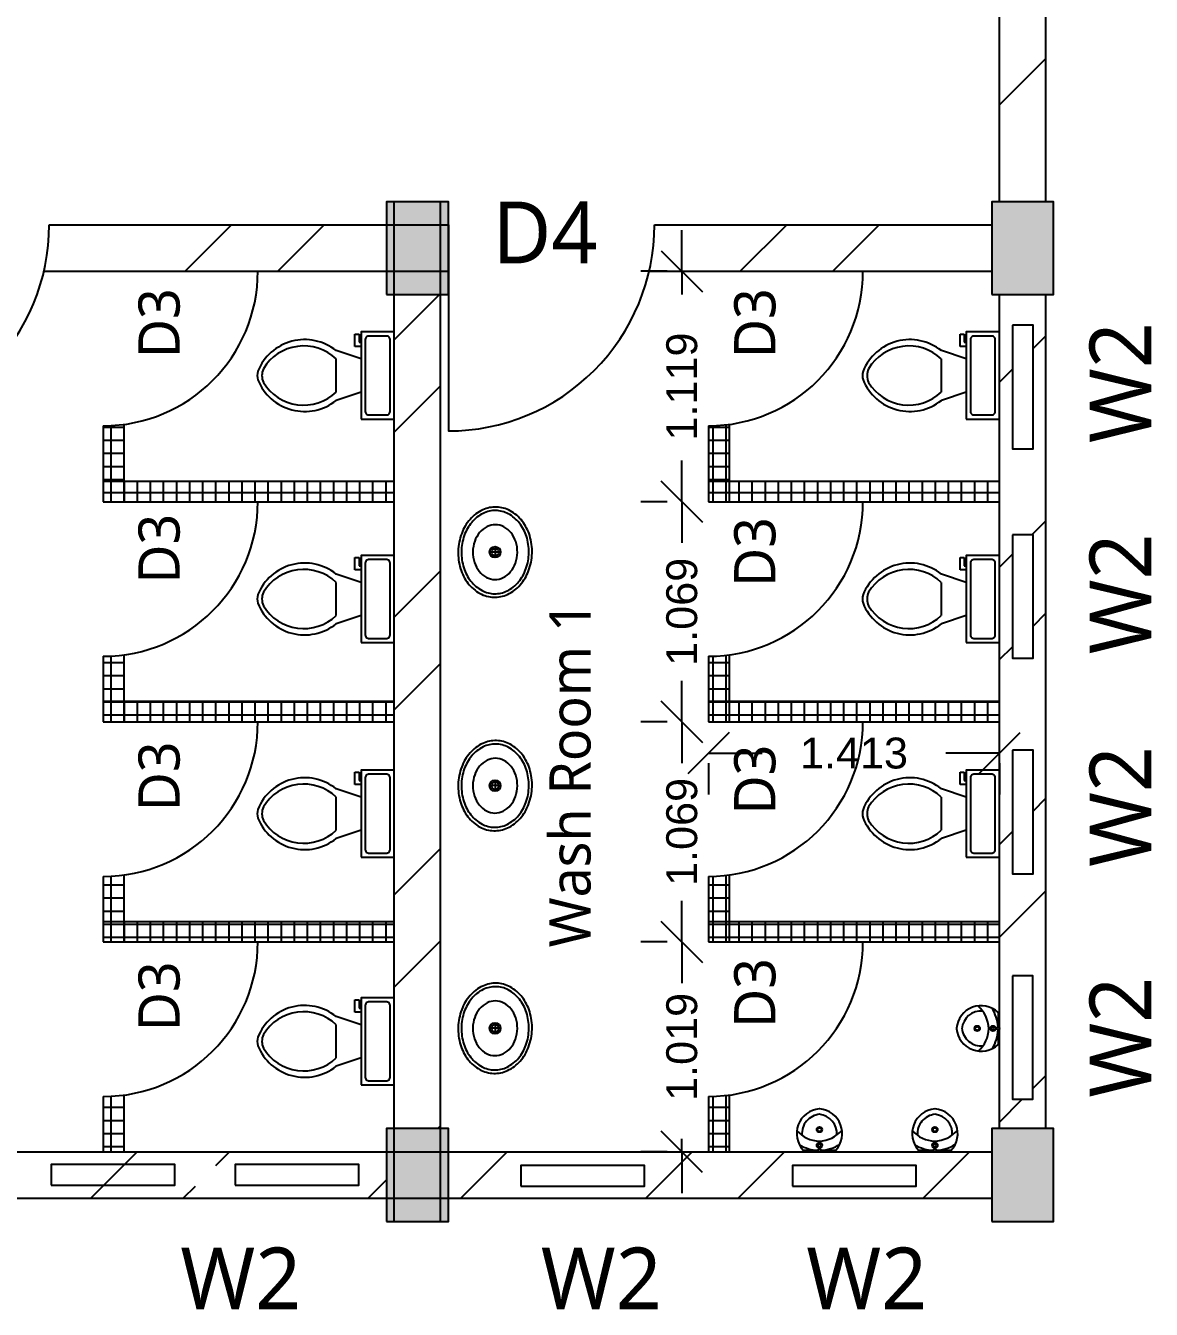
# Model space of a CAD drawing. Header units: millimetres. Extents: x 53849.2 to 53875.5, y 20238 to 20281.9.
# Drawn here: x 53869.12 to 53874.58, y 20266.68 to 20272.91 of the extents above; entities that cross this region are included whole.
import ezdxf

# ---------------------------------------------------------------- set-up
doc = ezdxf.new("R2010")
doc.units = ezdxf.units.MM
for name, color, linetype in [('Column', 240, 'Continuous'), ('Column hatch', 1, 'Continuous'), ('Doors', 90, 'Continuous'), ('Window', 50, 'Continuous')]:
    doc.layers.add(name, color=color, linetype=linetype)
doc.styles.add('Annotative', font='arial.ttf')
doc.dimstyles.new('Dim 2', dxfattribs={"dimtxt": 0.15, "dimasz": 0.2, "dimexe": 0.2, "dimexo": 0.2, "dimgap": 0.2, "dimtad": 0, "dimdec": 3, "dimdsep": 46, "dimtxsty": 'Annotative', "dimblk": 'OBLIQUE', "dimcen": 1, "dimadec": 0, "dimazin": 0, "dimtfac": 1, "dimtdec": 3, "dimtmove": 0, "dimatfit": 3, "dimfxl": 1, "dimarcsym": 0})
pattern_1 = [(45, (41942.4543, 14357.4627), (-0.67351921, 0.67351921), []), (45, (41942.9034, 14357.4627), (-0.67351921, 0.67351921), [])]

# ---------------------------------------------------------------- blocks, each defined once
blk = doc.blocks.new('Toilet - top')
for p, q in [((9.5, -6), (9.5, -2)), ((-10, -8.5), (-8, -8.5)), ((-10, -9.5), (-10, -8.5)), ((-8, -8.5), (-8, -8)), ((-7, -8), (-7, -9.5)), ((-4, -8), (-6, -14)), ((4, -8), (6, -14)), ((-7, -9.5), (-10, -9.5)), ((4, -14), (-4, -14))]:
    blk.add_line(p, q)
blk.add_lwpolyline([(10.5, -8), (10.5, 0), (-10.5, 0), (-10.5, -8)], close=True)
for points in [[(-9.5, -2), (-9.5, -6)], [(8.5, -1), (-8.5, -1)], [(-8.5, -7), (8.5, -7)]]:
    blk.add_lwpolyline(points)
for centre, radius, start, end in [((-8.62, -1.88), 0.884, 81.8699, 188.1301), ((8.62, -1.88), 0.884, 351.8699, 98.1301), ((-8.62, -6.12), 0.884, 171.8699, 278.1301), ((8.62, -6.12), 0.884, 261.8699, 8.1301), ((3.52, -21.58), 12.17, 141.4691, 247.9714), ((4.2, -21.82), 11.33, 136.3677, 238.9468), ((-3.52, -21.58), 12.17, 292.0284, 38.5307), ((-4.2, -21.82), 11.33, 301.053, 43.6321), ((0, -27.88), 4, 245.7318, 294.2682), ((0, -29), 4, 254.8605, 285.1395)]:
    blk.add_arc(centre, radius, start, end)
blk = doc.blocks.new('Sink - Oval top')
for p, q in [((-1, 0), (1, 0)), ((0, 1), (0, -1))]:
    blk.add_line(p, q)
at = {"linetype": 'Continuous'}
for points in [[(-12.23, 0.39, 0.117634), (-11.46, -3.36, 0.104469), (-8.88, -6.8, 0.090016), (-5.08, -9.07, 0.08192), (-0.32, -10.02, 0.08192), (4.49, -9.38, 0.090016), (8.42, -7.36, 0.104469), (11.22, -4.09, 0.117634), (12.23, -0.39, 0.117634), (11.46, 3.36, 0.104469), (8.88, 6.8, 0.090016), (5.08, 9.07, 0.08192), (0.32, 10.02, 0.08192), (-4.49, 9.38, 0.090016), (-8.42, 7.36, 0.104469), (-11.22, 4.09, 0.117634)], [(-11.29, 0.16, 0.118622), (-10.52, -3.25, 0.104678), (-8.07, -6.36, 0.089562), (-4.54, -8.37, 0.081185), (-0.13, -9.15, 0.081185), (4.3, -8.49, 0.089562), (7.89, -6.58, 0.104678), (10.42, -3.55, 0.118622), (11.29, -0.16, 0.118622), (10.52, 3.25, 0.104678), (8.07, 6.36, 0.089562), (4.54, 8.37, 0.081185), (0.13, 9.15, 0.081185), (-4.3, 8.49, 0.089562), (-7.89, 6.58, 0.104678), (-10.42, 3.55, 0.118622)], [(-7.42, 0.08, 0.118283), (-6.91, -2.17, 0.104607), (-5.29, -4.21, 0.089718), (-2.97, -5.53, 0.081436), (-0.07, -6.04, 0.081436), (2.84, -5.59, 0.089718), (5.2, -4.33, 0.104607), (6.86, -2.32, 0.118283), (7.42, -0.08, 0.118283), (6.91, 2.17, 0.104607), (5.29, 4.21, 0.089718), (2.97, 5.53, 0.081436), (0.07, 6.04, 0.081436), (-2.84, 5.59, 0.089718), (-5.2, 4.33, 0.104607), (-6.86, 2.32, 0.118283)]]:
    blk.add_lwpolyline(points, format="xyb", close=True, dxfattribs=at)
for radius in [1.5, 1]:
    blk.add_circle((0, 0), radius)
blk = doc.blocks.new('A$C317801B0')
for p, q in [((0.0505, 0.3099), (0.1601, 0.3099)), ((0.167, 0.2996), (0.167, 0.2915)), ((0.1731, 0.2996), (0.1731, 0.2916)), ((0.1808, 0.3099), (0.2905, 0.3099)), ((0.167, 0.2514), (0.167, 0.2397)), ((0.1731, 0.2513), (0.1731, 0.2399))]:
    blk.add_line(p, q)
for centre, radius in [((0.1705, 0.2715), 0.0203), ((0.1705, 0.3099), 0.0103), ((0.1705, 0.2715), 0.0103), ((0.1705, 0.1541), 0.0203), ((0.1705, 0.1541), 0.0143)]:
    blk.add_circle(centre, radius)
for centre, radius, start, end in [((0.1839, 0.1833), 0.1839, 136.51674, 265.29297), ((0.1789, 0.0078), 0.3022, 93.56524, 122.03941), ((0.157, 0.1833), 0.1839, 274.70703, 43.48326), ((0.1664, 0.0088), 0.3011, 59.19826, 87.25301), ((0.1789, 0.0078), 0.2322, 91.60377, 139.73716), ((0.1839, 0.1833), 0.1439, 175.68344, 265.29297), ((0.157, 0.1833), 0.1439, 274.70703, 5.52965), ((0.1659, 0.0078), 0.2322, 41.68292, 88.39623), ((0.1705, 0.0199), 0.02, 265.29297, 274.70703)]:
    blk.add_arc(centre, radius, start, end)
blk = doc.blocks.new('_Oblique')
at = {"color": 0, "linetype": 'ByBlock', "lineweight": -2}
blk.add_line((-0.5, -0.5), (0.5, 0.5), dxfattribs=at)
blk = doc.blocks.new('*D58')
at = {"color": 0, "lineweight": -2, "transparency": 16777216}
for p, q in [((53872.3021, 20271.7204), (53872.3021, 20271.9204)), ((53872.231, 20271.7204), (53872.1021, 20271.7204)), ((53872.3021, 20271.7204), (53872.3021, 20271.6072)), ((53872.3021, 20270.6017), (53872.3021, 20270.7149)), ((53872.231, 20270.6017), (53872.1021, 20270.6017)), ((53872.3021, 20270.6017), (53872.3021, 20270.4017))]:
    blk.add_line(p, q, dxfattribs=at)
at = {"layer": 'Defpoints', "color": 0, "transparency": 16777216}
for p in [(53872.3021, 20271.7204), (53872.431, 20271.7204), (53872.431, 20270.6017)]:
    blk.add_point(p, dxfattribs=at)
at = {"color": 0, "lineweight": -2, "transparency": 16777216, "xscale": 0.2, "yscale": 0.2, "zscale": 0.2}
for p, rotation in [((53872.3021, 20271.7204), 270), ((53872.3021, 20270.6017), 90)]:
    blk.add_blockref('_Oblique', p, dxfattribs=dict(at, rotation=rotation))
at = {"color": 0, "transparency": 16777216, "insert": (53872.3021, 20271.161), "char_height": 0.15, "attachment_point": 5, "rotation": 90, "style": 'Annotative'}
blk.add_mtext('1.119', dxfattribs=at)
blk = doc.blocks.new('*D59')
at = {"color": 0, "lineweight": -2, "transparency": 16777216}
for p, q in [((53872.3021, 20270.6017), (53872.3021, 20270.8017)), ((53872.231, 20270.6017), (53872.1021, 20270.6017)), ((53872.3021, 20270.6017), (53872.3021, 20270.5135)), ((53872.3021, 20269.5329), (53872.3021, 20269.6211)), ((53872.231, 20269.5329), (53872.1021, 20269.5329)), ((53872.3021, 20269.5329), (53872.3021, 20269.3329))]:
    blk.add_line(p, q, dxfattribs=at)
at = {"layer": 'Defpoints', "color": 0, "transparency": 16777216}
for p in [(53872.3021, 20270.6017), (53872.431, 20270.6017), (53872.431, 20269.5329)]:
    blk.add_point(p, dxfattribs=at)
at = {"color": 0, "lineweight": -2, "transparency": 16777216, "xscale": 0.2, "yscale": 0.2, "zscale": 0.2}
for p, rotation in [((53872.3021, 20270.6017), 270), ((53872.3021, 20269.5329), 90)]:
    blk.add_blockref('_Oblique', p, dxfattribs=dict(at, rotation=rotation))
at = {"color": 0, "transparency": 16777216, "insert": (53872.3021, 20270.0673), "char_height": 0.15, "attachment_point": 5, "rotation": 90, "style": 'Annotative'}
blk.add_mtext('1.069', dxfattribs=at)
blk = doc.blocks.new('*D60')
at = {"color": 0, "lineweight": -2, "transparency": 16777216}
for p, q in [((53872.3021, 20269.5329), (53872.3021, 20269.7329)), ((53872.231, 20269.5329), (53872.1021, 20269.5329)), ((53872.3021, 20269.5329), (53872.3021, 20269.4447)), ((53872.3021, 20268.4642), (53872.3021, 20268.5524)), ((53872.231, 20268.4642), (53872.1021, 20268.4642)), ((53872.3021, 20268.4642), (53872.3021, 20268.2642))]:
    blk.add_line(p, q, dxfattribs=at)
at = {"layer": 'Defpoints', "color": 0, "transparency": 16777216}
for p in [(53872.3021, 20269.5329), (53872.431, 20269.5329), (53872.431, 20268.4642)]:
    blk.add_point(p, dxfattribs=at)
at = {"color": 0, "lineweight": -2, "transparency": 16777216, "xscale": 0.2, "yscale": 0.2, "zscale": 0.2}
for p, rotation in [((53872.3021, 20269.5329), 270), ((53872.3021, 20268.4642), 90)]:
    blk.add_blockref('_Oblique', p, dxfattribs=dict(at, rotation=rotation))
at = {"color": 0, "transparency": 16777216, "insert": (53872.3021, 20268.9985), "char_height": 0.15, "attachment_point": 5, "rotation": 90, "style": 'Annotative'}
blk.add_mtext('1.069', dxfattribs=at)
blk = doc.blocks.new('*D61')
at = {"color": 0, "lineweight": -2, "transparency": 16777216}
for p, q in [((53872.3021, 20268.4642), (53872.3021, 20268.6642)), ((53872.231, 20268.4642), (53872.1021, 20268.4642)), ((53872.3021, 20268.4642), (53872.3021, 20268.401)), ((53872.3021, 20267.4454), (53872.3021, 20267.5086)), ((53872.231, 20267.4454), (53872.1021, 20267.4454)), ((53872.3021, 20267.4454), (53872.3021, 20267.2454))]:
    blk.add_line(p, q, dxfattribs=at)
at = {"layer": 'Defpoints', "color": 0, "transparency": 16777216}
for p in [(53872.3021, 20268.4642), (53872.431, 20268.4642), (53872.431, 20267.4454)]:
    blk.add_point(p, dxfattribs=at)
at = {"color": 0, "lineweight": -2, "transparency": 16777216, "xscale": 0.2, "yscale": 0.2, "zscale": 0.2}
for p, rotation in [((53872.3021, 20268.4642), 270), ((53872.3021, 20267.4454), 90)]:
    blk.add_blockref('_Oblique', p, dxfattribs=dict(at, rotation=rotation))
at = {"color": 0, "transparency": 16777216, "insert": (53872.3021, 20267.9548), "char_height": 0.15, "attachment_point": 5, "rotation": 90, "style": 'Annotative'}
blk.add_mtext('1.019', dxfattribs=at)
blk = doc.blocks.new('*D62')
at = {"color": 0, "lineweight": -2, "transparency": 16777216}
for p, q in [((53872.431, 20269.3805), (53872.6912, 20269.3805)), ((53873.8435, 20269.3805), (53873.5832, 20269.3805)), ((53872.431, 20269.3329), (53872.431, 20269.1805)), ((53873.8435, 20269.3329), (53873.8435, 20269.1805))]:
    blk.add_line(p, q, dxfattribs=at)
at = {"layer": 'Defpoints', "color": 0, "transparency": 16777216}
for p in [(53872.431, 20269.5329), (53873.8435, 20269.5329), (53873.8435, 20269.3805)]:
    blk.add_point(p, dxfattribs=at)
at = {"color": 0, "lineweight": -2, "transparency": 16777216, "xscale": 0.2, "yscale": 0.2, "zscale": 0.2, "rotation": 180}
blk.add_blockref('_Oblique', (53872.431, 20269.3805), dxfattribs=at)
at = {"color": 0, "lineweight": -2, "transparency": 16777216, "xscale": 0.2, "yscale": 0.2, "zscale": 0.2}
blk.add_blockref('_Oblique', (53873.8435, 20269.3805), dxfattribs=at)
at = {"color": 0, "transparency": 16777216, "insert": (53873.1372, 20269.3805), "char_height": 0.15, "attachment_point": 5, "style": 'Annotative'}
blk.add_mtext('1.413', dxfattribs=at)

msp = doc.modelspace()

# ---------------------------------------------------------------- hatches: boundary and pattern name
h = msp.add_hatch()
h.set_pattern_fill('ANSI32', color=256, scale=0.1)
h.set_pattern_definition(pattern_1)
h.paths.add_polyline_path([(53874.0685, 20276.6079), (53873.8435, 20276.6079), (53873.8435, 20272.0579), (53874.0685, 20272.0579)])
h.paths.add_polyline_path([(53873.906, 20274.3454), (53873.906, 20276.1454), (53874.006, 20276.1454), (53874.006, 20274.3454)], flags=16)
h.paths.add_polyline_path([(53874.0685, 20281.0817), (53874.0683, 20281.1079), (53873.8435, 20281.1079), (53873.8435, 20281.0817), (53873.8435, 20277.0579), (53874.0685, 20277.0579)])
h.paths.add_polyline_path([(53873.906, 20277.8698), (53873.906, 20279.6698), (53873.906, 20280.2698), (53874.006, 20280.2698), (53874.006, 20279.6698), (53874.006, 20277.8698)], flags=16)
h.paths.add_polyline_path([(53873.806, 20281.4454), (53871.1685, 20281.4454), (53871.1685, 20281.2204), (53873.806, 20281.2204)])
h.paths.add_polyline_path([(53871.5872, 20281.3829), (53873.3872, 20281.3829), (53873.3872, 20281.2829), (53871.5872, 20281.2829)], flags=16)
h.paths.add_polyline_path([(53870.8685, 20281.4454), (53868.231, 20281.4454), (53868.231, 20281.2204), (53870.8685, 20281.2204)])
h.paths.add_polyline_path([(53870.4497, 20281.2829), (53868.6497, 20281.2829), (53868.6497, 20281.3829), (53870.4497, 20281.3829)], flags=16)
h.paths.add_polyline_path([(53867.931, 20281.4454), (53865.2935, 20281.4454), (53865.2935, 20281.2204), (53867.931, 20281.2204)])
h.paths.add_polyline_path([(53867.5122, 20281.2829), (53865.7122, 20281.2829), (53865.7122, 20281.3829), (53867.5122, 20281.3829)], flags=16)
h.paths.add_polyline_path([(53864.9935, 20281.4454), (53862.356, 20281.4454), (53862.356, 20281.2204), (53864.9935, 20281.2204)])
h.paths.add_polyline_path([(53865.256, 20281.1079), (53865.031, 20281.1079), (53865.031, 20277.0579), (53865.256, 20277.0579)])
h.paths.add_polyline_path([(53862.3185, 20281.1079), (53862.0935, 20281.1079), (53862.0935, 20277.0579), (53862.3185, 20277.0579)])
h = msp.add_hatch()
h.set_pattern_fill('NET', color=256, scale=0.02)
h.set_pattern_definition([(0, (41942.45434, 14357.462745), (0, 0.0635), []), (90, (41942.45434, 14357.462745), (-0.0635, 4e-18), [])])
h.paths.add_polyline_path([(53869.9435, 20275.7879, -0.025047), (53869.8435, 20275.7829), (53869.8435, 20273.7829), (53873.8435, 20273.7829), (53873.8435, 20273.8829), (53869.9435, 20273.8829)])
h.paths.add_polyline_path([(53870.8685, 20276.8829), (53868.231, 20276.8829), (53868.231, 20276.7829), (53870.8685, 20276.7829)])
h.paths.add_polyline_path([(53873.806, 20276.8829), (53871.1685, 20276.8829), (53871.1685, 20276.7829), (53873.806, 20276.7829)])
h.paths.add_polyline_path([(53867.931, 20276.8829), (53866.3387, 20276.8829, -0.02385), (53866.3435, 20276.7829), (53867.931, 20276.7829)])
h.paths.add_polyline_path([(53870.906, 20270.7017), (53869.5935, 20270.7017), (53869.5935, 20270.6017), (53870.906, 20270.6017)])
h.paths.add_polyline_path([(53869.5935, 20270.7017), (53869.4935, 20270.7017), (53869.4935, 20270.6017), (53869.5935, 20270.6017)])
h.paths.add_polyline_path([(53869.5935, 20270.9771, -0.033445), (53869.4935, 20270.9704), (53869.4935, 20270.7017), (53869.5935, 20270.7017)])
h.paths.add_polyline_path([(53870.906, 20269.6329), (53869.5935, 20269.6329), (53869.5935, 20269.5329), (53870.906, 20269.5329)])
h.paths.add_polyline_path([(53869.5935, 20269.6329), (53869.4935, 20269.6329), (53869.4935, 20269.5329), (53869.5935, 20269.5329)])
h.paths.add_polyline_path([(53869.5935, 20269.8584, -0.033445), (53869.4935, 20269.8517), (53869.4935, 20269.6329), (53869.5935, 20269.6329)])
h.paths.add_polyline_path([(53869.5935, 20268.7896, -0.033445), (53869.4935, 20268.7829), (53869.4935, 20268.5642), (53869.5935, 20268.5642)])
h.paths.add_polyline_path([(53869.5935, 20268.5642), (53869.4935, 20268.5642), (53869.4935, 20268.4642), (53869.5935, 20268.4642)])
h.paths.add_polyline_path([(53870.906, 20268.5642), (53869.5935, 20268.5642), (53869.5935, 20268.4642), (53870.906, 20268.4642)])
h.paths.add_polyline_path([(53869.5935, 20267.7209, -0.033445), (53869.4935, 20267.7142), (53869.4935, 20267.4454), (53869.5935, 20267.4454)])
h.paths.add_polyline_path([(53872.531, 20267.7209, -0.033445), (53872.431, 20267.7142), (53872.431, 20267.4454), (53872.531, 20267.4454)])
h.paths.add_polyline_path([(53873.8435, 20268.5642), (53872.531, 20268.5642), (53872.531, 20268.4642), (53873.8435, 20268.4642)])
h.paths.add_polyline_path([(53872.531, 20268.5642), (53872.431, 20268.5642), (53872.431, 20268.4642), (53872.531, 20268.4642)])
h.paths.add_polyline_path([(53872.531, 20268.7896, -0.033445), (53872.431, 20268.7829), (53872.431, 20268.5642), (53872.531, 20268.5642)])
h.paths.add_polyline_path([(53873.8435, 20269.6329), (53872.531, 20269.6329), (53872.531, 20269.5329), (53873.8435, 20269.5329)])
h.paths.add_polyline_path([(53872.531, 20269.6329), (53872.431, 20269.6329), (53872.431, 20269.5329), (53872.531, 20269.5329)])
h.paths.add_polyline_path([(53872.531, 20269.8584, -0.033445), (53872.431, 20269.8517), (53872.431, 20269.6329), (53872.531, 20269.6329)])
h.paths.add_polyline_path([(53873.8435, 20270.7017), (53872.531, 20270.7017), (53872.531, 20270.6017), (53873.8435, 20270.6017)])
h.paths.add_polyline_path([(53872.531, 20270.7017), (53872.431, 20270.7017), (53872.431, 20270.6017), (53872.531, 20270.6017)])
h.paths.add_polyline_path([(53872.531, 20270.9771, -0.033445), (53872.431, 20270.9704), (53872.431, 20270.7017), (53872.531, 20270.7017)])
h.paths.add_polyline_path([(53859.3185, 20271.6079), (53859.2185, 20271.6079), (53859.2185, 20267.5579), (53859.3185, 20267.5579)])
h.paths.add_polyline_path([(53856.381, 20271.6079), (53856.281, 20271.6079), (53856.281, 20267.5579), (53856.381, 20267.5579)])
h.paths.add_polyline_path([(53853.4433, 20271.6079), (53853.3433, 20271.6079), (53853.3433, 20267.5579), (53853.4433, 20267.5579)])
h.paths.add_polyline_path([(53853.4433, 20274.7829), (53853.3433, 20274.7829), (53853.3433, 20272.0579), (53853.4433, 20272.0579)])
h.paths.add_polyline_path([(53858.2183, 20272.8829), (53854.5935, 20272.8829), (53854.4933, 20272.8829), (53854.4933, 20272.7829), (53854.5887, 20272.7829), (53856.281, 20272.7829), (53856.281, 20272.0579), (53856.381, 20272.0579), (53856.381, 20272.7829), (53858.2231, 20272.7829, -0.02385)])
h.paths.add_polyline_path([(53859.3185, 20272.7829), (53861.0107, 20272.7829, -0.02385), (53861.006, 20272.8829), (53859.2185, 20272.8829), (53859.2185, 20272.0579), (53859.3185, 20272.0579)])
h.paths.add_polyline_path([(53861.0985, 20275.8829), (53850.5685, 20275.8829), (53850.5685, 20275.7829), (53861.0935, 20275.7829, -0.025047)])
h = msp.add_hatch()
h.set_pattern_fill('ANSI32', color=256, scale=0.1)
h.set_pattern_definition(pattern_1)
h.paths.add_polyline_path([(53867.931, 20267.4454), (53865.2935, 20267.4454), (53865.2935, 20267.2204), (53867.931, 20267.2204)])
h.paths.add_polyline_path([(53867.5122, 20267.2829), (53865.7122, 20267.2829), (53865.7122, 20267.3829), (53867.5122, 20267.3829)], flags=16)
h.paths.add_polyline_path([(53870.8685, 20267.4454), (53868.231, 20267.4454), (53868.231, 20267.2204), (53870.8685, 20267.2204)])
h.paths.add_polyline_path([(53868.5831, 20267.379), (53869.1831, 20267.379), (53869.1831, 20267.279), (53868.5831, 20267.279)], flags=16)
h.paths.add_polyline_path([(53869.9018, 20267.379), (53870.5018, 20267.379), (53870.5018, 20267.279), (53869.9018, 20267.279)], flags=16)
h.paths.add_polyline_path([(53873.806, 20267.4454), (53871.1685, 20267.4454), (53871.1685, 20267.2204), (53873.806, 20267.2204)])
h.paths.add_polyline_path([(53871.5206, 20267.379), (53872.1206, 20267.379), (53872.1206, 20267.279), (53871.5206, 20267.279)], flags=16)
h.paths.add_polyline_path([(53872.8393, 20267.379), (53873.4393, 20267.379), (53873.4393, 20267.279), (53872.8393, 20267.279)], flags=16)
h.paths.add_polyline_path([(53874.0685, 20271.6079), (53873.8435, 20271.6079), (53873.8435, 20267.5579), (53874.0685, 20267.5579)])
h.paths.add_polyline_path([(53873.9063, 20268.7953), (53873.9063, 20269.3953), (53874.0063, 20269.3953), (53874.0063, 20268.7953)], flags=16)
h.paths.add_polyline_path([(53874.006, 20268.3003), (53874.006, 20267.7003), (53873.906, 20267.7003), (53873.906, 20268.3003)], flags=16)
h.paths.add_polyline_path([(53873.9063, 20269.8417), (53873.9063, 20270.4417), (53874.0063, 20270.4417), (53874.0063, 20269.8417)], flags=16)
h.paths.add_polyline_path([(53873.9063, 20270.8585), (53873.9063, 20271.4585), (53874.0063, 20271.4585), (53874.0063, 20270.8585)], flags=16)
h.paths.add_polyline_path([(53873.806, 20271.9454), (53872.1685, 20271.9454, -0.056797), (53872.1428, 20271.7204), (53873.806, 20271.7204)])
h.paths.add_polyline_path([(53871.131, 20271.6079), (53870.906, 20271.6079), (53870.906, 20267.5579), (53871.131, 20267.5579)])
h.paths.add_polyline_path([(53870.8685, 20271.9454), (53869.231, 20271.9454, -0.056797), (53869.2053, 20271.7204), (53870.8685, 20271.7204)])
h.paths.add_polyline_path([(53867.931, 20271.9454), (53866.2935, 20271.9454), (53866.2935, 20271.7204), (53867.931, 20271.7204)])
h.paths.add_polyline_path([(53868.1935, 20271.6079), (53867.9685, 20271.6079), (53867.9685, 20267.5579), (53868.1935, 20267.5579)])
h.paths.add_polyline_path([(53865.256, 20271.6079), (53865.031, 20271.6079), (53865.031, 20268.4454), (53865.031, 20267.5579), (53865.256, 20267.5579)])
h.paths.add_polyline_path([(53862.3185, 20271.6079), (53862.0935, 20271.6079), (53862.0935, 20267.5579), (53862.3185, 20267.5579)])
at = {"layer": 'Column'}
h = msp.add_hatch(color=256, dxfattribs=at)
h.dxf.hatch_style = 1
h.paths.add_polyline_path([(53850.606, 20272.0579), (53850.306, 20272.0579), (53850.306, 20271.6079), (53850.606, 20271.6079)])
h.paths.add_polyline_path([(53853.5435, 20272.0579), (53853.2435, 20272.0579), (53853.2435, 20271.8329), (53853.5435, 20271.8329)])
h.paths.add_polyline_path([(53853.5435, 20271.8329), (53853.2435, 20271.8329), (53853.2435, 20271.6079), (53853.5435, 20271.6079)])
h.paths.add_polyline_path([(53856.481, 20272.0579), (53856.181, 20272.0579), (53856.181, 20271.8329), (53856.481, 20271.8329)])
h.paths.add_polyline_path([(53856.481, 20271.8329), (53856.181, 20271.8329), (53856.181, 20271.6079), (53856.481, 20271.6079)])
h.paths.add_polyline_path([(53859.4185, 20272.0579), (53859.1185, 20272.0579), (53859.1185, 20271.8329), (53859.4185, 20271.8329)])
h.paths.add_polyline_path([(53859.4185, 20271.8329), (53859.1185, 20271.8329), (53859.1185, 20271.6079), (53859.4185, 20271.6079)])
h.paths.add_polyline_path([(53862.356, 20272.0579), (53862.056, 20272.0579), (53862.056, 20271.8329), (53862.356, 20271.8329)])
h.paths.add_polyline_path([(53862.356, 20271.8329), (53862.056, 20271.8329), (53862.056, 20271.6079), (53862.356, 20271.6079)])
h.paths.add_polyline_path([(53865.2935, 20272.0579), (53864.9935, 20272.0579), (53864.9935, 20271.8329), (53865.2935, 20271.8329)])
h.paths.add_polyline_path([(53865.2935, 20271.8329), (53864.9935, 20271.8329), (53864.9935, 20271.6079), (53865.2935, 20271.6079)])
h.paths.add_polyline_path([(53868.231, 20272.0579), (53867.931, 20272.0579), (53867.931, 20271.8329), (53868.231, 20271.8329)])
h.paths.add_polyline_path([(53868.231, 20271.8329), (53867.931, 20271.8329), (53867.931, 20271.6079), (53868.231, 20271.6079)])
h.paths.add_polyline_path([(53871.1685, 20272.0579), (53870.8685, 20272.0579), (53870.8685, 20271.8329), (53871.1685, 20271.8329)])
h.paths.add_polyline_path([(53871.1685, 20271.8329), (53870.8685, 20271.8329), (53870.8685, 20271.6079), (53871.1685, 20271.6079)])
h.paths.add_polyline_path([(53874.106, 20272.0579), (53873.806, 20272.0579), (53873.806, 20271.6079), (53874.106, 20271.6079)])
h.paths.add_polyline_path([(53874.106, 20267.5579), (53873.806, 20267.5579), (53873.806, 20267.1079), (53874.106, 20267.1079)])
h.paths.add_polyline_path([(53871.1685, 20267.3329), (53870.8685, 20267.3329), (53870.8685, 20267.1079), (53871.1685, 20267.1079)])
h.paths.add_polyline_path([(53871.1685, 20267.5579), (53870.8685, 20267.5579), (53870.8685, 20267.3329), (53871.1685, 20267.3329)])
h.paths.add_polyline_path([(53868.231, 20267.3329), (53867.931, 20267.3329), (53867.931, 20267.1079), (53868.231, 20267.1079)])
h.paths.add_polyline_path([(53868.231, 20267.5579), (53867.931, 20267.5579), (53867.931, 20267.3329), (53868.231, 20267.3329)])
h.paths.add_polyline_path([(53865.2935, 20267.3329), (53864.9935, 20267.3329), (53864.9935, 20267.1079), (53865.2935, 20267.1079)])
h.paths.add_polyline_path([(53865.2935, 20267.5579), (53864.9935, 20267.5579), (53864.9935, 20267.3329), (53865.2935, 20267.3329)])
h.paths.add_polyline_path([(53862.356, 20267.3329), (53862.056, 20267.3329), (53862.056, 20267.1079), (53862.356, 20267.1079)])
h.paths.add_polyline_path([(53862.356, 20267.5579), (53862.056, 20267.5579), (53862.056, 20267.3329), (53862.356, 20267.3329)])
h.paths.add_polyline_path([(53859.4185, 20267.3329), (53859.1185, 20267.3329), (53859.1185, 20267.1079), (53859.4185, 20267.1079)])
h.paths.add_polyline_path([(53859.4185, 20267.5579), (53859.1185, 20267.5579), (53859.1185, 20267.3329), (53859.4185, 20267.3329)])
h.paths.add_polyline_path([(53856.481, 20267.5579), (53856.181, 20267.5579), (53856.181, 20267.3329), (53856.481, 20267.3329)])
h.paths.add_polyline_path([(53856.481, 20267.3329), (53856.181, 20267.3329), (53856.181, 20267.1079), (53856.481, 20267.1079)])
h.paths.add_polyline_path([(53853.5435, 20267.3329), (53853.2435, 20267.3329), (53853.2435, 20267.1079), (53853.5435, 20267.1079)])
h.paths.add_polyline_path([(53853.5435, 20267.5579), (53853.2435, 20267.5579), (53853.2435, 20267.3329), (53853.5435, 20267.3329)])
h.paths.add_polyline_path([(53850.606, 20267.5579), (53850.306, 20267.5579), (53850.306, 20267.1079), (53850.606, 20267.1079)])

# ---------------------------------------------------------------- linework, layer by layer
for p, q in [((53873.8435, 20272.0579), (53873.8435, 20276.6079)), ((53874.0685, 20272.0579), (53874.0685, 20276.6079)), ((53870.906, 20267.1079), (53870.906, 20272.0579)), ((53871.131, 20267.1079), (53871.131, 20272.0579)), ((53869.231, 20271.9454), (53871.1685, 20271.9454)), ((53872.1685, 20271.9454), (53873.806, 20271.9454)), ((53869.2053, 20271.7204), (53871.1685, 20271.7204)), ((53872.1428, 20271.7204), (53873.806, 20271.7204)), ((53873.8435, 20267.5579), (53873.8435, 20271.6079)), ((53874.0685, 20267.5579), (53874.0685, 20271.6079)), ((53869.4935, 20270.9704), (53869.4935, 20270.6017)), ((53869.5935, 20270.9771), (53869.5935, 20270.6017)), ((53872.431, 20270.9704), (53872.431, 20270.6017)), ((53872.531, 20270.9771), (53872.531, 20270.6017)), ((53869.4935, 20270.7017), (53870.906, 20270.7017)), ((53872.431, 20270.7017), (53873.8435, 20270.7017)), ((53869.4935, 20270.6017), (53870.906, 20270.6017)), ((53872.431, 20270.6017), (53873.8435, 20270.6017)), ((53869.4935, 20269.8517), (53869.4935, 20269.5329)), ((53869.5935, 20269.8584), (53869.5935, 20269.5329)), ((53872.431, 20269.8517), (53872.431, 20269.5329)), ((53872.531, 20269.8584), (53872.531, 20269.5329)), ((53869.4935, 20269.6329), (53870.906, 20269.6329)), ((53872.431, 20269.6329), (53873.8435, 20269.6329)), ((53869.4935, 20269.5329), (53870.906, 20269.5329)), ((53872.431, 20269.5329), (53873.8435, 20269.5329)), ((53869.5935, 20268.7896), (53869.5935, 20268.4642)), ((53872.531, 20268.7896), (53872.531, 20268.4642)), ((53869.4935, 20268.7829), (53869.4935, 20268.4642)), ((53872.431, 20268.7829), (53872.431, 20268.4642)), ((53869.4935, 20268.5642), (53870.906, 20268.5642)), ((53872.431, 20268.5642), (53873.8435, 20268.5642)), ((53869.4935, 20268.4642), (53870.906, 20268.4642)), ((53872.431, 20268.4642), (53873.8435, 20268.4642)), ((53869.4935, 20267.7142), (53869.4935, 20267.4454)), ((53869.5935, 20267.7209), (53869.5935, 20267.4454)), ((53872.431, 20267.7142), (53872.431, 20267.4454)), ((53872.531, 20267.7209), (53872.531, 20267.4454)), ((53850.606, 20267.4454), (53873.806, 20267.4454)), ((53850.606, 20267.2204), (53873.806, 20267.2204))]:
    msp.add_line(p, q)
for points in [[(53868.231, 20271.9454), (53868.231, 20270.9454, 0.414214), (53869.231, 20271.9454)], [(53871.1685, 20271.9454), (53871.1685, 20270.9454, 0.414214), (53872.1685, 20271.9454)]]:
    msp.add_lwpolyline(points, format="xyb")
for centre in [(53869.4935, 20271.7204), (53872.431, 20271.7204), (53869.4935, 20270.6017), (53872.431, 20270.6017), (53869.4935, 20269.5329), (53872.431, 20269.5329), (53869.4935, 20268.4642), (53872.431, 20268.4642)]:
    msp.add_arc(centre, 0.75, 270, 0)
at = {"layer": 'Column hatch'}
for points in [[(53870.8685, 20271.6079), (53871.1685, 20271.6079), (53871.1685, 20272.0579), (53870.8685, 20272.0579)], [(53873.806, 20271.6079), (53874.106, 20271.6079), (53874.106, 20272.0579), (53873.806, 20272.0579)], [(53870.8685, 20267.1079), (53871.1685, 20267.1079), (53871.1685, 20267.5579), (53870.8685, 20267.5579)], [(53873.806, 20267.1079), (53874.106, 20267.1079), (53874.106, 20267.5579), (53873.806, 20267.5579)]]:
    msp.add_lwpolyline(points, close=True, dxfattribs=at)
at = {"layer": 'Window'}
for points in [[(53873.9063, 20271.4585), (53873.9063, 20270.8585), (53874.0063, 20270.8585), (53874.0063, 20271.4585)], [(53873.9063, 20270.4417), (53873.9063, 20269.8417), (53874.0063, 20269.8417), (53874.0063, 20270.4417)], [(53873.9063, 20269.3953), (53873.9063, 20268.7953), (53874.0063, 20268.7953), (53874.0063, 20269.3953)], [(53873.906, 20268.3003), (53873.906, 20267.7003), (53874.006, 20267.7003), (53874.006, 20268.3003)], [(53869.2409, 20267.2841), (53869.8409, 20267.2841), (53869.8409, 20267.3841), (53869.2409, 20267.3841)], [(53870.1341, 20267.2841), (53870.7341, 20267.2841), (53870.7341, 20267.3841), (53870.1341, 20267.3841)], [(53871.5206, 20267.279), (53872.1206, 20267.279), (53872.1206, 20267.379), (53871.5206, 20267.379)], [(53872.8393, 20267.279), (53873.4393, 20267.279), (53873.4393, 20267.379), (53872.8393, 20267.379)]]:
    msp.add_lwpolyline(points, close=True, dxfattribs=at)

# ---------------------------------------------------------------- block references
at = {"rotation": 270}
for name, p, xscale, yscale, zscale in [('Toilet - top', (53870.906, 20271.2144), 0.02015545671545811, 0.02015545671545811, 0.02015545671545811), ('Toilet - top', (53873.8435, 20271.2144), 0.02015545671545811, 0.02015545671545811, 0.02015545671545811), ('Sink - Oval top', (53871.3954, 20270.357), 0.01789831467242267, 0.01789831467242267, 0.01789831467242267), ('Toilet - top', (53870.906, 20270.1295), 0.02015545671545811, 0.02015545671545811, 0.02015545671545811), ('Toilet - top', (53873.8435, 20270.1295), 0.02015545671545811, 0.02015545671545811, 0.02015545671545811), ('Sink - Oval top', (53871.3954, 20269.2232), 0.01789831467242267, 0.01789831467242267, 0.01789831467242267), ('Toilet - top', (53870.906, 20269.0872), 0.02015545671545811, 0.02015545671545811, 0.02015545671545811), ('Toilet - top', (53873.8435, 20269.0872), 0.02015545671545811, 0.02015545671545811, 0.02015545671545811), ('Sink - Oval top', (53871.3954, 20268.0451), 0.01789831467242267, 0.01789831467242267, 0.01789831467242267), ('Toilet - top', (53870.906, 20267.9817), 0.02015545671545811, 0.02015545671545811, 0.02015545671545811)]:
    msp.add_blockref(name, p, dxfattribs=dict(at, xscale=xscale, yscale=yscale, zscale=zscale))
at = {"color": 7, "xscale": 0.6495224978274732, "yscale": 0.6495224978274732, "zscale": 0.6495224978274732}
for p, rotation in [((53873.6355, 20268.1551), 270), ((53873.0804, 20267.6534), 180), ((53873.6409, 20267.6534), 180)]:
    msp.add_blockref('A$C317801B0', p, dxfattribs=dict(at, rotation=rotation))

# ---------------------------------------------------------------- texts
at = {"attachment_point": 1, "rotation": 90, "style": 'Annotative'}
for s, insert, char_height, width in [('{\\fMicrosoft YaHei Light|b0|i0|c0|p34;\\H0.6x;W2}', (53874.2806, 20270.8865), 0.5, 0.653402), ('{\\fMicrosoft YaHei Light|b0|i0|c0|p34;\\H0.6x;W2}', (53874.2806, 20269.8611), 0.5, 0.653402), ('{\\fMicrosoft YaHei Light|b0|i0|c0|p34;Wash Room 1}', (53871.6588, 20268.4383), 0.2, 2.484689), ('{\\fMicrosoft YaHei Light|b0|i0|c0|p34;\\H0.6x;W2}', (53874.2806, 20268.8288), 0.5, 0.653402), ('{\\fMicrosoft YaHei Light|b0|i0|c0|p34;\\H0.6x;W2}', (53874.2806, 20267.7088), 0.5, 0.653402)]:
    msp.add_mtext(s, dxfattribs=dict(at, insert=insert, char_height=char_height, width=width))
at = {"char_height": 0.5, "attachment_point": 1, "style": 'Annotative'}
for insert, width in [((53869.8675, 20266.9807), 1.189197), ((53871.6172, 20266.9807), 0.653402), ((53872.906, 20266.9807), 0.653402)]:
    msp.add_mtext('{\\fMicrosoft YaHei Light|b0|i0|c0|p34;\\H0.6x;W2}', dxfattribs=dict(at, insert=insert, width=width))
at = {"layer": 'Doors', "insert": (53871.3834, 20272.0587), "char_height": 0.5, "width": 0.513745, "attachment_point": 1, "style": 'Annotative'}
msp.add_mtext('{\\fMicrosoft YaHei Light|b0|i0|c134|p34;\\H0.6x;D\\fMicrosoft YaHei Light|b0|i0|c0|p34;4\\fMicrosoft YaHei Light|b0|i0|c134|p34;\\H1.66667x; }', dxfattribs=at)
at = {"layer": 'Doors', "char_height": 0.2, "width": 0.513745, "attachment_point": 1, "rotation": 90, "style": 'Annotative'}
for insert in [(53869.664, 20271.2991), (53872.5557, 20271.2991), (53869.664, 20270.2038), (53872.5557, 20270.1877), (53869.664, 20269.0985), (53872.5557, 20269.0831), (53869.664, 20268.0307), (53872.5557, 20268.0467)]:
    msp.add_mtext('{\\fMicrosoft YaHei Light|b0|i0|c134|p34;D3 }', dxfattribs=dict(at, insert=insert))

# ---------------------------------------------------------------- dimensions: what is measured, and where the dimension line sits
for base, p1, p2, picture, middle in [((53872.3021, 20271.7204), (53872.431, 20270.6017), (53872.431, 20271.7204), '*D58', (53872.3021, 20271.161)), ((53872.3021, 20270.6017), (53872.431, 20269.5329), (53872.431, 20270.6017), '*D59', (53872.3021, 20270.0673)), ((53872.3021, 20269.5329), (53872.431, 20268.4642), (53872.431, 20269.5329), '*D60', (53872.3021, 20268.9985)), ((53872.3021, 20268.4642), (53872.431, 20267.4454), (53872.431, 20268.4642), '*D61', (53872.3021, 20267.9548))]:
    dim = msp.add_linear_dim(base=base, p1=p1, p2=p2, angle=90, dimstyle='Dim 2')
    dim.commit()
    dim.dimension.update_dxf_attribs({"geometry": picture, "text_midpoint": middle})
dim = msp.add_linear_dim(base=(53873.8434605359, 20269.3805087333), p1=(53872.430960536, 20269.5329195453), p2=(53873.8434605359, 20269.5329195453), dimstyle='Dim 2')
dim.commit()
dim.dimension.update_dxf_attribs({"geometry": '*D62', "text_midpoint": (53873.137210536, 20269.3805087333)})

doc.saveas('drawing.dxf')
